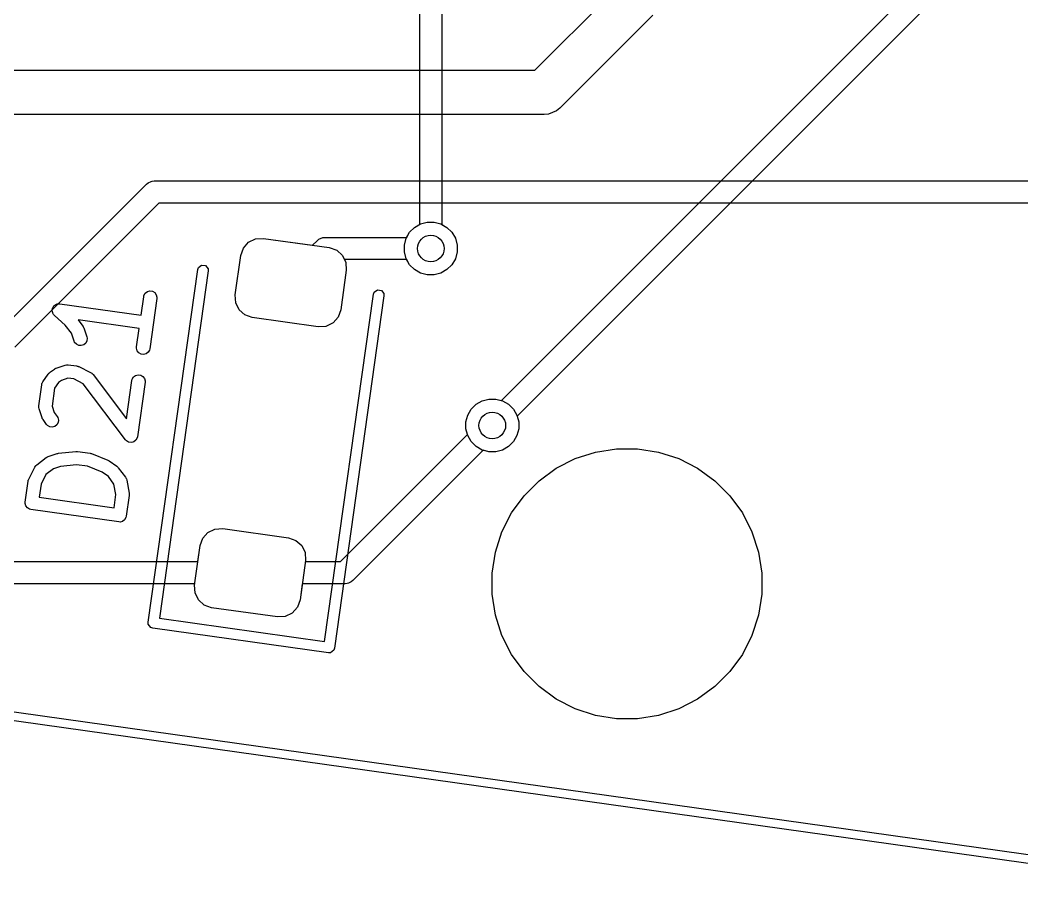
# Model space of a CAD drawing. Header units: millimetres. Extents: x 14 to 286, y -133 to -45.
# Drawn here: x 128.31 to 139.6, y -132.9 to -123.12 of the extents above; entities that cross this region are included whole.
import ezdxf

# ---------------------------------------------------------------- set-up
doc = ezdxf.new("R2010")
doc.units = ezdxf.units.MM
for name, color, linetype, true_color in [('B.Cu', 153, 'CONTINUOUS', 0x4d7fc4), ('B.Mask', 4, 'CONTINUOUS', 0x02ffee), ('F.Cu', 13, 'CONTINUOUS', 0xc83434), ('F.Mask', 201, 'CONTINUOUS', 0xd864ff), ('F.Paste', 253, 'CONTINUOUS', 0xb4a09a), ('F.Silkscreen', 41, 'CONTINUOUS', 0xf2eda1), ('User.Drawings', 9, 'CONTINUOUS', 0xc2c2c2)]:
    doc.layers.add(name, color=color, linetype=linetype, true_color=true_color)

msp = doc.modelspace()

# ---------------------------------------------------------------- linework, layer by layer
at = {"layer": 'B.Cu', "linetype": 'CONTINUOUS'}
for p, q in [((132.8114, -125.417222), (132.8114, -118.6293)), ((133.0614, -118.681076), (133.0614, -125.417222)), ((133.733234, -127.400789), (142.395, -118.739023)), ((142.608388, -118.879189), (133.91001, -127.577565)), ((132.753772, -125.450494), (132.8114, -125.417222)), ((133.0614, -125.417222), (133.119028, -125.450494)), ((132.659236, -125.573695), (132.698394, -125.505872)), ((132.698394, -125.505872), (132.753772, -125.450494)), ((133.119028, -125.450494), (133.174406, -125.505872)), ((133.174406, -125.505872), (133.213564, -125.573695)), ((132.638967, -125.649342), (132.659236, -125.573695)), ((132.638967, -125.727658), (132.638967, -125.649342)), ((133.213564, -125.573695), (133.233833, -125.649342)), ((133.233833, -125.649342), (133.233833, -125.727658)), ((132.659236, -125.803305), (132.638967, -125.727658)), ((133.233833, -125.727658), (133.213564, -125.803305)), ((132.698394, -125.871128), (132.659236, -125.803305)), ((132.753772, -125.926506), (132.698394, -125.871128)), ((133.174406, -125.871128), (133.119028, -125.926506)), ((133.213564, -125.803305), (133.174406, -125.871128)), ((132.821595, -125.965664), (132.753772, -125.926506)), ((132.897242, -125.985933), (132.821595, -125.965664)), ((132.975558, -125.985933), (132.897242, -125.985933)), ((133.051205, -125.965664), (132.975558, -125.985933)), ((133.119028, -125.926506), (133.051205, -125.965664)), ((133.391794, -127.498372), (133.447172, -127.442994)), ((133.447172, -127.442994), (133.514995, -127.403836)), ((133.514995, -127.403836), (133.590642, -127.383567)), ((133.590642, -127.383567), (133.668958, -127.383567)), ((133.668958, -127.383567), (133.733234, -127.400789)), ((133.332367, -127.641842), (133.352636, -127.566195)), ((133.352636, -127.566195), (133.391794, -127.498372)), ((133.91001, -127.577565), (133.927233, -127.641842)), ((133.332367, -127.720158), (133.332367, -127.641842)), ((133.927233, -127.641842), (133.927233, -127.720158)), ((133.352636, -127.795805), (133.332367, -127.720158)), ((133.391794, -127.863628), (133.352636, -127.795805)), ((133.906964, -127.795805), (133.867806, -127.863628)), ((133.927233, -127.720158), (133.906964, -127.795805)), ((133.447172, -127.919006), (133.391794, -127.863628)), ((133.514995, -127.958164), (133.447172, -127.919006)), ((133.812428, -127.919006), (133.744605, -127.958164)), ((133.867806, -127.863628), (133.812428, -127.919006)), ((133.590642, -127.978433), (133.514995, -127.958164)), ((133.668958, -127.978433), (133.590642, -127.978433)), ((133.744605, -127.958164), (133.668958, -127.978433))]:
    msp.add_line(p, q, dxfattribs=at)
at = {"layer": 'B.Cu'}
for centre in [(132.9364, -125.6885), (133.6298, -127.681)]:
    msp.add_circle(centre, 0.15, dxfattribs=at)
at = {"layer": 'B.Mask', "linetype": 'CONTINUOUS'}
for p, q in [((134.563886, -128.05412), (134.791474, -127.980172)), ((134.791474, -127.980172), (135.027828, -127.942737)), ((135.027828, -127.942737), (135.267128, -127.942737)), ((135.267128, -127.942737), (135.503482, -127.980172)), ((135.503482, -127.980172), (135.73107, -128.05412)), ((134.350668, -128.16276), (134.563886, -128.05412)), ((135.73107, -128.05412), (135.944288, -128.16276)), ((134.15707, -128.303417), (134.350668, -128.16276)), ((135.944288, -128.16276), (136.137886, -128.303417)), ((133.987859, -128.472628), (134.15707, -128.303417)), ((136.137886, -128.303417), (136.307097, -128.472628)), ((133.847202, -128.666226), (133.987859, -128.472628)), ((136.307097, -128.472628), (136.447754, -128.666226)), ((133.738562, -128.879444), (133.847202, -128.666226)), ((136.447754, -128.666226), (136.556394, -128.879444)), ((133.664614, -129.107032), (133.738562, -128.879444)), ((136.556394, -128.879444), (136.630342, -129.107032)), ((133.627179, -129.343386), (133.664614, -129.107032)), ((136.630342, -129.107032), (136.667777, -129.343386)), ((133.627179, -129.582686), (133.627179, -129.343386)), ((136.667777, -129.343386), (136.667777, -129.582686)), ((133.664614, -129.81904), (133.627179, -129.582686)), ((136.667777, -129.582686), (136.630342, -129.81904)), ((133.738562, -130.046628), (133.664614, -129.81904)), ((136.630342, -129.81904), (136.556394, -130.046628)), ((133.847202, -130.259846), (133.738562, -130.046628)), ((136.556394, -130.046628), (136.447754, -130.259846)), ((133.987859, -130.453444), (133.847202, -130.259846)), ((136.447754, -130.259846), (136.307097, -130.453444)), ((134.15707, -130.622655), (133.987859, -130.453444)), ((136.307097, -130.453444), (136.137886, -130.622655)), ((134.350668, -130.763312), (134.15707, -130.622655)), ((136.137886, -130.622655), (135.944288, -130.763312)), ((134.563886, -130.871952), (134.350668, -130.763312)), ((135.944288, -130.763312), (135.73107, -130.871952)), ((134.791474, -130.9459), (134.563886, -130.871952)), ((135.027828, -130.983335), (134.791474, -130.9459)), ((135.503482, -130.9459), (135.267128, -130.983335)), ((135.73107, -130.871952), (135.503482, -130.9459)), ((135.267128, -130.983335), (135.027828, -130.983335))]:
    msp.add_line(p, q, dxfattribs=at)
at = {"layer": 'F.Cu', "linetype": 'CONTINUOUS'}
for p, q in [((134.110446, -123.681), (135.085875, -122.70557)), ((135.439429, -123.059124), (134.390777, -124.107777)), ((127.7984, -123.681), (134.110446, -123.681)), ((134.214, -124.181), (127.901953, -124.181)), ((134.262773, -124.176196), (134.214, -124.181)), ((134.352893, -124.138867), (134.262773, -124.176196)), ((134.352897, -124.138862), (134.352893, -124.138867)), ((134.390777, -124.107777), (134.352897, -124.138862)), ((128.109524, -126.5869), (129.731711, -124.964712)), ((129.731711, -124.964712), (129.750653, -124.949167)), ((129.750653, -124.949167), (129.750654, -124.949166)), ((129.750654, -124.949166), (129.785004, -124.934938)), ((129.785004, -124.934938), (129.795713, -124.930502)), ((129.795713, -124.930502), (129.795714, -124.930502)), ((129.795714, -124.930502), (129.8201, -124.9281)), ((129.8201, -124.9281), (173.308601, -124.9281)), ((129.871877, -125.1781), (128.249688, -126.800288)), ((173.297131, -125.1781), (129.871877, -125.1781)), ((132.753772, -125.450494), (132.821595, -125.411336)), ((132.821595, -125.411336), (132.897242, -125.391067)), ((132.897242, -125.391067), (132.975558, -125.391067)), ((132.975558, -125.391067), (133.051205, -125.411336)), ((133.051205, -125.411336), (133.119028, -125.450494)), ((132.665122, -125.5635), (132.698394, -125.505872)), ((132.698394, -125.505872), (132.753772, -125.450494)), ((133.119028, -125.450494), (133.174406, -125.505872)), ((133.174406, -125.505872), (133.213564, -125.573695)), ((130.825333, -125.682961), (130.883791, -125.617465)), ((130.883791, -125.617465), (130.962864, -125.579324)), ((130.962864, -125.579324), (131.050513, -125.574347)), ((131.050513, -125.574347), (131.602674, -125.651948)), ((131.602674, -125.651948), (131.654512, -125.600111)), ((131.654512, -125.600111), (131.673454, -125.584566)), ((131.673454, -125.584566), (131.718513, -125.565902)), ((131.718513, -125.565902), (131.718514, -125.565902)), ((131.718514, -125.565902), (131.7429, -125.5635)), ((131.7429, -125.5635), (132.665122, -125.5635)), ((133.213564, -125.573695), (133.233833, -125.649342)), ((133.233833, -125.649342), (133.233833, -125.727658)), ((130.733761, -126.211464), (130.796389, -125.765844)), ((130.796389, -125.765844), (130.825333, -125.682961)), ((133.233833, -125.727658), (133.213564, -125.803305)), ((132.665122, -125.8135), (131.964442, -125.8135)), ((131.964442, -125.8135), (131.979734, -125.845202)), ((131.979734, -125.845202), (131.984711, -125.932852)), ((132.698394, -125.871128), (132.665122, -125.8135)), ((132.753772, -125.926506), (132.698394, -125.871128)), ((133.174406, -125.871128), (133.119028, -125.926506)), ((133.213564, -125.803305), (133.174406, -125.871128)), ((131.984711, -125.932852), (131.922083, -126.378472)), ((132.821595, -125.965664), (132.753772, -125.926506)), ((132.897242, -125.985933), (132.821595, -125.965664)), ((132.975558, -125.985933), (132.897242, -125.985933)), ((133.051205, -125.965664), (132.975558, -125.985933)), ((133.119028, -125.926506), (133.051205, -125.965664)), ((130.738738, -126.299114), (130.733761, -126.211464)), ((130.776879, -126.378187), (130.738738, -126.299114)), ((130.842375, -126.436645), (130.776879, -126.378187)), ((130.925258, -126.465589), (130.842375, -126.436645)), ((131.667959, -126.569969), (130.925258, -126.465589)), ((131.893139, -126.461355), (131.834681, -126.526851)), ((131.922083, -126.378472), (131.893139, -126.461355)), ((131.755608, -126.564992), (131.667959, -126.569969)), ((131.834681, -126.526851), (131.755608, -126.564992)), ((133.391794, -127.498372), (133.447172, -127.442994)), ((133.447172, -127.442994), (133.514995, -127.403836)), ((133.514995, -127.403836), (133.590642, -127.383567)), ((133.590642, -127.383567), (133.668958, -127.383567)), ((133.668958, -127.383567), (133.744605, -127.403836)), ((133.744605, -127.403836), (133.812428, -127.442994)), ((133.812428, -127.442994), (133.867806, -127.498372)), ((133.332367, -127.641842), (133.352636, -127.566195)), ((133.352636, -127.566195), (133.391794, -127.498372)), ((133.867806, -127.498372), (133.906964, -127.566195)), ((133.906964, -127.566195), (133.927233, -127.641842)), ((133.332367, -127.720158), (133.332367, -127.641842)), ((133.927233, -127.641842), (133.927233, -127.720158)), ((131.919024, -129.215), (133.349589, -127.784433)), ((133.349589, -127.784433), (133.332367, -127.720158)), ((133.906964, -127.795805), (133.867806, -127.863628)), ((133.927233, -127.720158), (133.906964, -127.795805)), ((133.812428, -127.919006), (133.744605, -127.958164)), ((133.867806, -127.863628), (133.812428, -127.919006)), ((133.526366, -127.96121), (132.059188, -129.428388)), ((133.590642, -127.978433), (133.526366, -127.96121)), ((133.668958, -127.978433), (133.590642, -127.978433)), ((133.744605, -127.958164), (133.668958, -127.978433)), ((130.366061, -128.950845), (130.424519, -128.885349)), ((130.424519, -128.885349), (130.503592, -128.847208)), ((130.503592, -128.847208), (130.591241, -128.842231)), ((130.591241, -128.842231), (131.333942, -128.946611)), ((131.333942, -128.946611), (131.416825, -128.975555)), ((130.311641, -129.215), (130.337117, -129.033728)), ((130.337117, -129.033728), (130.366061, -128.950845)), ((131.416825, -128.975555), (131.482321, -129.034013)), ((131.482321, -129.034013), (131.520462, -129.113086)), ((131.520462, -129.113086), (131.525439, -129.200736)), ((121.271677, -129.215), (130.311641, -129.215)), ((131.525439, -129.200736), (131.523434, -129.215)), ((131.523434, -129.215), (131.919024, -129.215)), ((130.276505, -129.465), (121.2199, -129.465)), ((130.274489, -129.479348), (130.276505, -129.465)), ((130.279466, -129.566998), (130.274489, -129.479348)), ((131.488299, -129.465), (131.462811, -129.646356)), ((131.9708, -129.465), (131.488299, -129.465)), ((131.995186, -129.462598), (131.9708, -129.465)), ((131.995187, -129.462598), (131.995186, -129.462598)), ((132.008384, -129.457131), (131.995187, -129.462598)), ((132.040246, -129.443934), (132.008384, -129.457131)), ((132.040251, -129.443928), (132.040246, -129.443934)), ((132.059188, -129.428388), (132.040251, -129.443928)), ((130.317607, -129.646071), (130.279466, -129.566998)), ((130.383103, -129.704529), (130.317607, -129.646071)), ((130.465986, -129.733473), (130.383103, -129.704529)), ((131.208687, -129.837853), (130.465986, -129.733473)), ((131.433867, -129.729239), (131.375409, -129.794735)), ((131.462811, -129.646356), (131.433867, -129.729239)), ((131.296336, -129.832876), (131.208687, -129.837853)), ((131.375409, -129.794735), (131.296336, -129.832876))]:
    msp.add_line(p, q, dxfattribs=at)
at = {"layer": 'F.Cu'}
for centre in [(132.9364, -125.6885), (133.6298, -127.681)]:
    msp.add_circle(centre, 0.15, dxfattribs=at)
at = {"layer": 'F.Mask', "linetype": 'CONTINUOUS'}
for p, q in [((130.825333, -125.682961), (130.883791, -125.617465)), ((130.883791, -125.617465), (130.962864, -125.579324)), ((130.962864, -125.579324), (131.050513, -125.574347)), ((131.050513, -125.574347), (131.793214, -125.678727)), ((130.733761, -126.211464), (130.796389, -125.765844)), ((130.796389, -125.765844), (130.825333, -125.682961)), ((131.793214, -125.678727), (131.876097, -125.707671)), ((131.876097, -125.707671), (131.941593, -125.766129)), ((131.941593, -125.766129), (131.979734, -125.845202)), ((131.979734, -125.845202), (131.984711, -125.932852)), ((131.984711, -125.932852), (131.922083, -126.378472)), ((130.738738, -126.299114), (130.733761, -126.211464)), ((130.776879, -126.378187), (130.738738, -126.299114)), ((130.842375, -126.436645), (130.776879, -126.378187)), ((130.925258, -126.465589), (130.842375, -126.436645)), ((131.667959, -126.569969), (130.925258, -126.465589)), ((131.893139, -126.461355), (131.834681, -126.526851)), ((131.922083, -126.378472), (131.893139, -126.461355)), ((131.755608, -126.564992), (131.667959, -126.569969)), ((131.834681, -126.526851), (131.755608, -126.564992)), ((134.563886, -128.05412), (134.791474, -127.980172)), ((134.791474, -127.980172), (135.027828, -127.942737)), ((135.027828, -127.942737), (135.267128, -127.942737)), ((135.267128, -127.942737), (135.503482, -127.980172)), ((135.503482, -127.980172), (135.73107, -128.05412)), ((134.350668, -128.16276), (134.563886, -128.05412)), ((135.73107, -128.05412), (135.944288, -128.16276)), ((134.15707, -128.303417), (134.350668, -128.16276)), ((135.944288, -128.16276), (136.137886, -128.303417)), ((133.987859, -128.472628), (134.15707, -128.303417)), ((136.137886, -128.303417), (136.307097, -128.472628)), ((133.847202, -128.666226), (133.987859, -128.472628)), ((136.307097, -128.472628), (136.447754, -128.666226)), ((133.738562, -128.879444), (133.847202, -128.666226)), ((136.447754, -128.666226), (136.556394, -128.879444)), ((130.366061, -128.950845), (130.424519, -128.885349)), ((130.424519, -128.885349), (130.503592, -128.847208)), ((130.503592, -128.847208), (130.591241, -128.842231)), ((130.591241, -128.842231), (131.333942, -128.946611)), ((131.333942, -128.946611), (131.416825, -128.975555)), ((133.664614, -129.107032), (133.738562, -128.879444)), ((136.556394, -128.879444), (136.630342, -129.107032)), ((130.274489, -129.479348), (130.337117, -129.033728)), ((130.337117, -129.033728), (130.366061, -128.950845)), ((131.416825, -128.975555), (131.482321, -129.034013)), ((131.482321, -129.034013), (131.520462, -129.113086)), ((131.520462, -129.113086), (131.525439, -129.200736)), ((133.627179, -129.343386), (133.664614, -129.107032)), ((136.630342, -129.107032), (136.667777, -129.343386)), ((131.525439, -129.200736), (131.462811, -129.646356)), ((133.627179, -129.582686), (133.627179, -129.343386)), ((136.667777, -129.343386), (136.667777, -129.582686)), ((130.279466, -129.566998), (130.274489, -129.479348)), ((130.317607, -129.646071), (130.279466, -129.566998)), ((133.664614, -129.81904), (133.627179, -129.582686)), ((136.667777, -129.582686), (136.630342, -129.81904)), ((130.383103, -129.704529), (130.317607, -129.646071)), ((130.465986, -129.733473), (130.383103, -129.704529)), ((131.208687, -129.837853), (130.465986, -129.733473)), ((131.433867, -129.729239), (131.375409, -129.794735)), ((131.462811, -129.646356), (131.433867, -129.729239)), ((131.296336, -129.832876), (131.208687, -129.837853)), ((131.375409, -129.794735), (131.296336, -129.832876)), ((133.738562, -130.046628), (133.664614, -129.81904)), ((136.630342, -129.81904), (136.556394, -130.046628)), ((133.847202, -130.259846), (133.738562, -130.046628)), ((136.556394, -130.046628), (136.447754, -130.259846)), ((133.987859, -130.453444), (133.847202, -130.259846)), ((136.447754, -130.259846), (136.307097, -130.453444)), ((134.15707, -130.622655), (133.987859, -130.453444)), ((136.307097, -130.453444), (136.137886, -130.622655)), ((134.350668, -130.763312), (134.15707, -130.622655)), ((136.137886, -130.622655), (135.944288, -130.763312)), ((134.563886, -130.871952), (134.350668, -130.763312)), ((135.944288, -130.763312), (135.73107, -130.871952)), ((134.791474, -130.9459), (134.563886, -130.871952)), ((135.027828, -130.983335), (134.791474, -130.9459)), ((135.503482, -130.9459), (135.267128, -130.983335)), ((135.73107, -130.871952), (135.503482, -130.9459)), ((135.267128, -130.983335), (135.027828, -130.983335))]:
    msp.add_line(p, q, dxfattribs=at)
at = {"layer": 'F.Paste', "linetype": 'CONTINUOUS'}
for p, q in [((130.825333, -125.682961), (130.883791, -125.617465)), ((130.883791, -125.617465), (130.962864, -125.579324)), ((130.962864, -125.579324), (131.050513, -125.574347)), ((131.050513, -125.574347), (131.793214, -125.678727)), ((130.733761, -126.211464), (130.796389, -125.765844)), ((130.796389, -125.765844), (130.825333, -125.682961)), ((131.793214, -125.678727), (131.876097, -125.707671)), ((131.876097, -125.707671), (131.941593, -125.766129)), ((131.941593, -125.766129), (131.979734, -125.845202)), ((131.979734, -125.845202), (131.984711, -125.932852)), ((131.984711, -125.932852), (131.922083, -126.378472)), ((130.738738, -126.299114), (130.733761, -126.211464)), ((130.776879, -126.378187), (130.738738, -126.299114)), ((130.842375, -126.436645), (130.776879, -126.378187)), ((130.925258, -126.465589), (130.842375, -126.436645)), ((131.667959, -126.569969), (130.925258, -126.465589)), ((131.893139, -126.461355), (131.834681, -126.526851)), ((131.922083, -126.378472), (131.893139, -126.461355)), ((131.755608, -126.564992), (131.667959, -126.569969)), ((131.834681, -126.526851), (131.755608, -126.564992)), ((130.366061, -128.950845), (130.424519, -128.885349)), ((130.424519, -128.885349), (130.503592, -128.847208)), ((130.503592, -128.847208), (130.591241, -128.842231)), ((130.591241, -128.842231), (131.333942, -128.946611)), ((131.333942, -128.946611), (131.416825, -128.975555)), ((130.274489, -129.479348), (130.337117, -129.033728)), ((130.337117, -129.033728), (130.366061, -128.950845)), ((131.416825, -128.975555), (131.482321, -129.034013)), ((131.482321, -129.034013), (131.520462, -129.113086)), ((131.520462, -129.113086), (131.525439, -129.200736)), ((131.525439, -129.200736), (131.462811, -129.646356)), ((130.279466, -129.566998), (130.274489, -129.479348)), ((130.317607, -129.646071), (130.279466, -129.566998)), ((130.383103, -129.704529), (130.317607, -129.646071)), ((130.465986, -129.733473), (130.383103, -129.704529)), ((131.208687, -129.837853), (130.465986, -129.733473)), ((131.433867, -129.729239), (131.375409, -129.794735)), ((131.462811, -129.646356), (131.433867, -129.729239)), ((131.296336, -129.832876), (131.208687, -129.837853)), ((131.375409, -129.794735), (131.296336, -129.832876))]:
    msp.add_line(p, q, dxfattribs=at)
at = {"layer": 'F.Silkscreen', "linetype": 'CONTINUOUS'}
for p, q in [((130.317271, -125.902533), (130.353946, -125.874896)), ((130.353946, -125.874896), (130.399421, -125.881287)), ((130.399421, -125.881287), (130.427058, -125.917963)), ((129.751467, -129.895612), (130.309553, -125.924635)), ((130.428385, -125.941336), (129.878649, -129.852896)), ((130.309553, -125.924635), (130.317271, -125.902533)), ((130.427058, -125.917963), (130.428385, -125.941336)), ((129.671483, -126.439653), (129.700809, -126.23099)), ((129.700809, -126.23099), (129.704272, -126.216701)), ((129.704272, -126.216701), (129.719125, -126.191487)), ((129.719125, -126.191487), (129.742495, -126.173876)), ((129.742495, -126.173876), (129.770827, -126.166549)), ((129.770827, -126.166549), (129.799806, -126.170621)), ((129.799806, -126.170621), (129.82502, -126.185474)), ((129.82502, -126.185474), (129.842631, -126.208844)), ((129.842631, -126.208844), (129.849959, -126.237176)), ((129.849959, -126.237176), (129.849349, -126.251866)), ((131.740354, -130.114539), (132.290088, -126.202981)), ((132.40892, -126.219681), (131.850836, -130.190656)), ((132.290088, -126.202981), (132.297806, -126.180879)), ((132.297806, -126.180879), (132.334481, -126.153242)), ((132.334481, -126.153242), (132.379956, -126.159633)), ((132.379956, -126.159633), (132.407593, -126.196308)), ((132.407593, -126.196308), (132.40892, -126.219681)), ((128.67797, -126.35413), (128.680386, -126.347191)), ((128.680386, -126.347191), (128.685326, -126.341644)), ((128.685326, -126.341644), (128.689094, -126.335248)), ((128.689094, -126.335248), (128.694959, -126.330827)), ((128.694959, -126.330827), (128.699849, -126.325338)), ((128.699849, -126.325338), (128.706535, -126.322104)), ((128.706535, -126.322104), (128.712464, -126.317637)), ((128.712464, -126.317637), (128.719579, -126.315796)), ((128.719579, -126.315796), (128.726194, -126.312598)), ((128.726194, -126.312598), (128.733603, -126.312169)), ((128.733603, -126.312169), (128.740796, -126.310309)), ((128.740796, -126.310309), (128.755329, -126.310912)), ((128.755329, -126.310912), (128.755408, -126.310908)), ((128.755408, -126.310908), (128.755433, -126.310916)), ((128.755433, -126.310916), (128.755486, -126.310919)), ((128.755486, -126.310919), (129.671483, -126.439653)), ((129.849349, -126.251866), (129.769822, -126.817734)), ((128.670168, -126.389441), (128.671191, -126.382161)), ((128.672028, -126.396633), (128.670168, -126.389441)), ((128.670767, -126.374829), (128.673207, -126.367817)), ((128.671191, -126.382161), (128.670767, -126.374829)), ((128.672457, -126.404043), (128.672028, -126.396633)), ((128.675655, -126.410657), (128.672457, -126.404043)), ((128.673207, -126.367817), (128.674241, -126.360462)), ((128.674241, -126.360462), (128.67797, -126.35413)), ((128.677496, -126.417773), (128.675655, -126.410657)), ((128.681963, -126.423701), (128.677496, -126.417773)), ((128.685197, -126.430388), (128.681963, -126.423701)), ((128.695062, -126.441083), (128.685197, -126.430388)), ((128.695107, -126.441143), (128.695062, -126.441083)), ((128.695128, -126.441155), (128.695107, -126.441143)), ((128.695165, -126.441195), (128.695128, -126.441155)), ((128.81783, -126.550448), (128.695165, -126.441195)), ((128.887095, -126.642364), (128.81783, -126.550448)), ((129.650607, -126.588193), (128.961069, -126.491285)), ((128.961069, -126.491285), (129.014214, -126.561812)), ((129.014214, -126.561812), (129.018086, -126.568162)), ((129.018086, -126.568162), (129.01939, -126.569658)), ((129.01939, -126.569658), (129.020483, -126.572091)), ((129.020483, -126.572091), (129.021869, -126.574364)), ((129.021869, -126.574364), (129.022364, -126.57628)), ((129.022364, -126.57628), (129.025414, -126.583069)), ((128.917121, -126.731765), (128.887095, -126.642364)), ((129.025414, -126.583069), (129.059315, -126.684007)), ((129.059315, -126.684007), (129.062608, -126.698337)), ((129.621282, -126.796858), (129.650607, -126.588193)), ((128.923145, -126.745177), (128.917121, -126.731765)), ((128.942369, -126.76724), (128.923145, -126.745177)), ((128.968573, -126.780267), (128.942369, -126.76724)), ((128.997767, -126.782276), (128.968573, -126.780267)), ((129.025508, -126.772959), (128.997767, -126.782276)), ((129.047572, -126.753735), (129.025508, -126.772959)), ((129.060599, -126.727531), (129.047572, -126.753735)), ((129.062608, -126.698337), (129.060599, -126.727531)), ((129.620672, -126.811548), (129.621282, -126.796858)), ((129.628, -126.83988), (129.620672, -126.811548)), ((129.645611, -126.86325), (129.628, -126.83988)), ((129.670825, -126.878103), (129.645611, -126.86325)), ((129.699804, -126.882176), (129.670825, -126.878103)), ((129.728136, -126.874848), (129.699804, -126.882176)), ((129.751506, -126.857237), (129.728136, -126.874848)), ((129.766359, -126.832023), (129.751506, -126.857237)), ((129.769822, -126.817734), (129.766359, -126.832023)), ((128.716071, -127.034681), (128.817009, -127.00078)), ((128.817009, -127.00078), (128.831339, -126.997487)), ((128.831339, -126.997487), (128.834028, -126.997672)), ((128.834028, -126.997672), (128.836635, -126.996998)), ((128.836635, -126.996998), (128.851326, -126.997607)), ((128.851326, -126.997607), (128.945637, -127.010861)), ((128.945637, -127.010861), (128.952866, -127.012613)), ((128.952866, -127.012613), (128.954844, -127.012749)), ((128.954844, -127.012749), (128.957336, -127.013696)), ((128.957336, -127.013696), (128.959926, -127.014324)), ((128.959926, -127.014324), (128.961632, -127.015329)), ((128.961632, -127.015329), (128.968588, -127.017973)), ((128.968588, -127.017973), (129.103427, -127.085011)), ((128.563995, -127.191439), (128.624406, -127.103755)), ((128.624406, -127.103755), (128.629209, -127.098068)), ((128.629209, -127.098068), (128.630213, -127.096365)), ((128.630213, -127.096365), (128.63217, -127.094563)), ((128.63217, -127.094563), (128.633894, -127.092523)), ((128.633894, -127.092523), (128.635559, -127.091444)), ((128.635559, -127.091444), (128.641031, -127.086408)), ((128.641031, -127.086408), (128.694814, -127.04588)), ((128.694814, -127.04588), (128.701166, -127.042005)), ((128.701166, -127.042005), (128.70266, -127.040705)), ((128.70266, -127.040705), (128.70509, -127.039613)), ((128.70509, -127.039613), (128.707367, -127.038225)), ((128.707367, -127.038225), (128.709285, -127.037728)), ((128.709285, -127.037728), (128.716071, -127.034681)), ((129.103427, -127.085011), (129.115888, -127.092815)), ((129.115888, -127.092815), (129.117657, -127.094846)), ((129.117657, -127.094846), (129.11998, -127.096214)), ((129.11998, -127.096214), (129.129937, -127.107033)), ((129.129937, -127.107033), (129.507308, -127.607822)), ((129.571727, -127.159814), (129.58658, -127.134599)), ((129.58658, -127.134599), (129.60995, -127.116988)), ((129.60995, -127.116988), (129.638282, -127.109661)), ((129.638282, -127.109661), (129.667261, -127.113734)), ((129.667261, -127.113734), (129.692475, -127.128587)), ((129.692475, -127.128587), (129.710086, -127.151957)), ((128.51835, -127.45933), (128.551486, -127.223552)), ((128.551486, -127.223552), (128.554949, -127.209263)), ((128.554949, -127.209263), (128.556316, -127.20694)), ((128.556316, -127.20694), (128.55688, -127.204306)), ((128.55688, -127.204306), (128.563995, -127.191439)), ((128.741022, -127.198879), (128.697561, -127.261961)), ((128.775366, -127.172999), (128.741022, -127.198879)), ((128.847983, -127.148611), (128.775366, -127.172999)), ((128.912707, -127.157706), (128.847983, -127.148611)), ((129.020796, -127.211445), (128.912707, -127.157706)), ((129.496481, -127.8427), (129.020796, -127.211445)), ((129.507308, -127.607822), (129.568264, -127.174103)), ((129.568264, -127.174103), (129.571727, -127.159814)), ((129.716804, -127.194979), (129.630649, -127.808002)), ((129.710086, -127.151957), (129.717414, -127.180288)), ((129.717414, -127.180288), (129.716804, -127.194979)), ((128.697561, -127.261961), (128.669353, -127.462673)), ((128.51774, -127.47402), (128.51835, -127.45933)), ((128.518414, -127.476629), (128.51774, -127.47402)), ((128.51823, -127.479317), (128.518414, -127.476629)), ((128.521523, -127.493646), (128.51823, -127.479317)), ((128.669353, -127.462673), (128.693742, -127.535289)), ((128.555424, -127.594586), (128.521523, -127.493646)), ((128.558471, -127.601371), (128.555424, -127.594586)), ((128.693742, -127.535289), (128.726947, -127.579354)), ((128.726947, -127.579354), (128.734602, -127.591907)), ((128.734602, -127.591907), (128.741928, -127.620238)), ((128.558968, -127.60329), (128.558471, -127.601371)), ((128.560356, -127.605566), (128.558968, -127.60329)), ((128.561448, -127.607997), (128.560356, -127.605566)), ((128.562748, -127.60949), (128.561448, -127.607997)), ((128.566623, -127.615843), (128.562748, -127.60949)), ((128.607151, -127.669626), (128.566623, -127.615843)), ((128.617107, -127.680444), (128.607151, -127.669626)), ((128.642322, -127.695296), (128.617107, -127.680444)), ((128.6713, -127.699369), (128.642322, -127.695296)), ((128.699632, -127.692042), (128.6713, -127.699369)), ((128.723003, -127.674431), (128.699632, -127.692042)), ((128.737855, -127.649217), (128.723003, -127.674431)), ((128.741928, -127.620238), (128.737855, -127.649217)), ((129.630649, -127.808002), (129.627186, -127.822291)), ((129.506438, -127.853518), (129.496481, -127.8427)), ((129.531652, -127.868371), (129.506438, -127.853518)), ((129.560631, -127.872444), (129.531652, -127.868371)), ((129.5769, -127.868235), (129.560631, -127.872444)), ((129.588962, -127.865117), (129.5769, -127.868235)), ((129.612333, -127.847505), (129.588962, -127.865117)), ((129.627186, -127.822291), (129.612333, -127.847505)), ((128.49523, -128.123832), (128.602796, -128.042776)), ((128.602796, -128.042776), (128.609146, -128.038903)), ((128.609146, -128.038903), (128.610642, -128.0376)), ((128.610642, -128.0376), (128.613075, -128.036507)), ((128.613075, -128.036507), (128.615348, -128.035121)), ((128.615348, -128.035121), (128.617265, -128.034625)), ((128.617265, -128.034625), (128.624054, -128.031576)), ((128.624054, -128.031576), (128.724993, -127.997675)), ((128.724993, -127.997675), (128.726106, -127.997419)), ((128.726106, -127.997419), (128.726585, -127.997159)), ((128.726585, -127.997159), (128.732979, -127.995839)), ((128.732979, -127.995839), (128.739322, -127.994382)), ((128.739322, -127.994382), (128.739863, -127.994419)), ((128.739863, -127.994419), (128.740984, -127.994188)), ((128.740984, -127.994188), (128.936234, -127.973542)), ((128.936234, -127.973542), (128.938797, -127.973523)), ((128.938797, -127.973523), (128.939867, -127.973247)), ((128.939867, -127.973247), (128.94539, -127.973475)), ((128.94539, -127.973475), (128.950936, -127.973436)), ((128.950936, -127.973436), (128.951998, -127.973749)), ((128.951998, -127.973749), (128.954558, -127.973856)), ((128.954558, -127.973856), (129.096024, -127.993737)), ((129.096024, -127.993737), (129.098516, -127.99434)), ((129.098516, -127.99434), (129.099623, -127.994332)), ((129.099623, -127.994332), (129.104936, -127.995897)), ((129.104936, -127.995897), (129.110313, -127.9972)), ((129.110313, -127.9972), (129.111265, -127.99776)), ((129.111265, -127.99776), (129.113727, -127.998486)), ((129.113727, -127.998486), (129.295721, -128.072151)), ((128.406171, -128.28518), (128.473208, -128.150341)), ((128.473208, -128.150341), (128.481012, -128.137881)), ((128.481012, -128.137881), (128.483043, -128.136111)), ((128.483043, -128.136111), (128.484411, -128.133789)), ((128.484411, -128.133789), (128.49523, -128.123832)), ((128.764945, -128.14249), (128.683349, -128.169894)), ((128.942825, -128.12368), (128.764945, -128.14249)), ((129.066004, -128.140991), (128.942825, -128.12368)), ((129.231811, -128.208104), (129.066004, -128.140991)), ((129.295721, -128.072151), (129.296735, -128.072682)), ((129.296735, -128.072682), (129.297266, -128.072796)), ((129.297266, -128.072796), (129.302985, -128.075958)), ((129.302985, -128.075958), (129.308744, -128.078977)), ((129.308744, -128.078977), (129.309129, -128.079355)), ((129.309129, -128.079355), (129.310133, -128.079911)), ((129.310133, -128.079911), (129.397816, -128.140321)), ((129.397816, -128.140321), (129.403498, -128.14512)), ((129.403498, -128.14512), (129.405207, -128.146127)), ((129.405207, -128.146127), (129.407012, -128.148088)), ((129.407012, -128.148088), (129.409048, -128.149808)), ((129.409048, -128.149808), (129.410125, -128.151471)), ((129.410125, -128.151471), (129.415164, -128.156946)), ((129.415164, -128.156946), (129.49622, -128.264512)), ((128.599641, -128.232973), (128.545905, -128.34106)), ((128.683349, -128.169894), (128.599641, -128.232973)), ((129.302692, -128.256938), (129.231811, -128.208104)), ((129.365769, -128.340644), (129.302692, -128.256938)), ((129.49622, -128.264512), (129.503875, -128.277064)), ((128.365922, -128.543909), (128.399059, -128.308131)), ((128.399059, -128.308131), (128.400811, -128.300901)), ((128.400811, -128.300901), (128.400947, -128.298924)), ((128.400947, -128.298924), (128.401894, -128.296431)), ((128.401894, -128.296431), (128.402522, -128.293842)), ((128.402522, -128.293842), (128.403527, -128.292135)), ((128.403527, -128.292135), (128.406171, -128.28518)), ((128.545905, -128.34106), (128.5249, -128.490514)), ((129.387633, -128.459355), (129.365769, -128.340644)), ((129.503875, -128.277064), (129.504549, -128.279672)), ((129.504549, -128.279672), (129.506015, -128.281935)), ((129.506015, -128.281935), (129.510083, -128.296064)), ((129.510083, -128.296064), (129.537357, -128.444158)), ((128.5249, -128.490514), (129.366628, -128.608812)), ((129.366628, -128.608812), (129.387633, -128.459355)), ((129.537867, -128.46818), (129.50473, -128.703958)), ((129.537357, -128.444158), (129.537981, -128.451577)), ((129.538175, -128.46075), (129.537867, -128.46818)), ((129.537981, -128.451577), (129.538476, -128.45349)), ((129.53859, -128.458809), (129.538175, -128.46075)), ((129.538476, -128.45349), (129.538365, -128.456146)), ((129.538365, -128.456146), (129.53859, -128.458809)), ((128.365312, -128.558599), (128.365922, -128.543909)), ((128.37264, -128.586931), (128.365312, -128.558599)), ((128.390251, -128.610301), (128.37264, -128.586931)), ((128.415465, -128.625154), (128.390251, -128.610301)), ((128.429754, -128.628617), (128.415465, -128.625154)), ((129.420022, -128.76779), (128.429754, -128.628617)), ((129.501267, -128.718247), (129.486414, -128.743461)), ((129.50473, -128.703958), (129.501267, -128.718247)), ((129.434712, -128.7684), (129.420022, -128.76779)), ((129.463044, -128.761072), (129.434712, -128.7684)), ((129.486414, -128.743461), (129.463044, -128.761072)), ((129.878649, -129.852896), (131.740354, -130.114539)), ((129.752794, -129.918985), (129.751467, -129.895612)), ((129.780431, -129.95566), (129.752794, -129.918985)), ((129.802533, -129.963378), (129.780431, -129.95566)), ((131.78307, -130.241722), (129.802533, -129.963378)), ((131.850836, -130.190656), (131.843118, -130.212758)), ((131.806443, -130.240395), (131.78307, -130.241722)), ((131.843118, -130.212758), (131.806443, -130.240395))]:
    msp.add_line(p, q, dxfattribs=at)
at = {"layer": 'User.Drawings', "linetype": 'CONTINUOUS'}
for p, q in [((104.240131, -127.534081), (141.671618, -132.794734)), ((141.707214, -132.900719), (104.226213, -127.633107))]:
    msp.add_line(p, q, dxfattribs=at)

doc.saveas('drawing.dxf')
